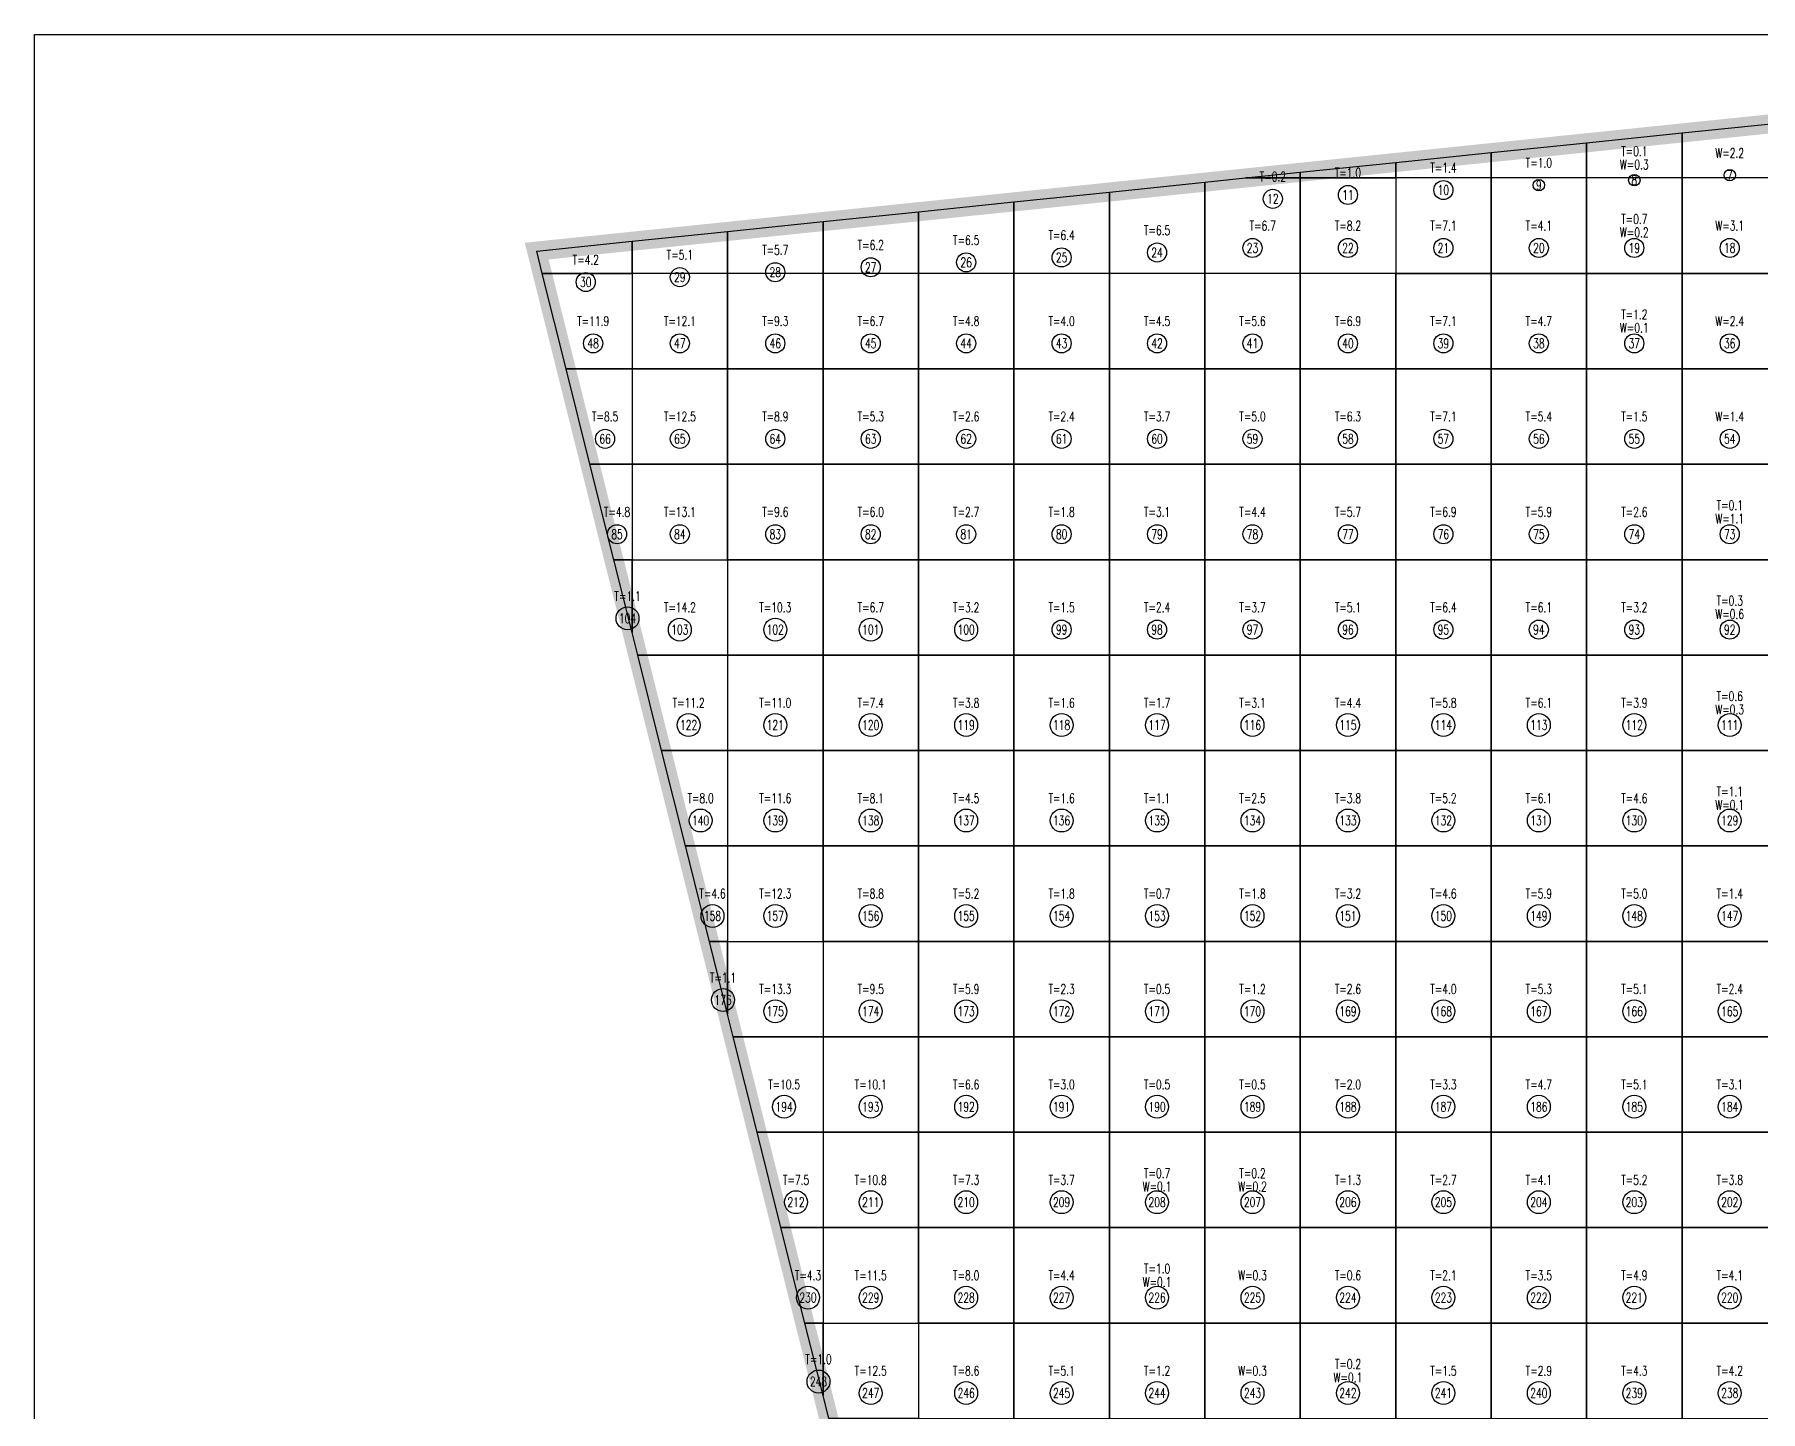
# Model space of a CAD drawing. Extents: x 4283 to 40403, y 1134 to 1764.
# Drawn here: x 13322 to 13397.3, y 1614 to 1674.1 of the extents above; entities that cross this region are included whole.
import ezdxf
from ezdxf.enums import TextEntityAlignment as Align

# ---------------------------------------------------------------- set-up
doc = ezdxf.new("R2010")
doc.units = 0
for name, color, linetype in [('tdz_14-4方格网', 2, 'Continuous'), ('tdz_14-4方格网计算', 7, 'Continuous'), ('tdz_土方计算图', 7, 'Continuous'), ('tdz_格田', 6, 'Continuous')]:
    doc.layers.add(name, color=color, linetype=linetype)
doc.styles.add('GLandNum', font='txt_____.ttf', dxfattribs={"width": 0.7, "height": 0.5})

msp = doc.modelspace()

# ---------------------------------------------------------------- linework, layer by layer
at = {"layer": 'tdz_14-4方格网', "linetype": 'Continuous'}
for points in [[(13393.911, 1669.794, 2829.167), (13393.911, 1667.828, 2829.167), (13389.744, 1667.828, 2829.167), (13389.744, 1669.364, 2829.167)], [(13398.077, 1670.224, 2829.167), (13398.077, 1667.828, 2829.167), (13393.911, 1667.828, 2829.167), (13393.911, 1669.794, 2829.167)], [(13385.577, 1668.934, 2829.167), (13385.577, 1667.828, 2829.167), (13381.411, 1667.828, 2829.18), (13381.411, 1668.504, 2829.179)], [(13389.744, 1669.364, 2829.167), (13389.744, 1667.828, 2829.167), (13385.577, 1667.828, 2829.167), (13385.577, 1668.934, 2829.167)], [(13381.411, 1668.504, 2829.179), (13381.411, 1667.828, 2829.18), (13377.244, 1667.828, 2829.271), (13377.244, 1668.075, 2829.271)], [(13373.077, 1667.645, 2829.362), (13373.077, 1663.661, 2829.553), (13368.911, 1663.661, 2829.694), (13368.911, 1667.215, 2829.453)], [(13374.853, 1667.828, 2829.323), (13377.244, 1667.828, 2829.271), (13377.244, 1663.661, 2829.391), (13373.077, 1663.661, 2829.553), (13373.077, 1667.645, 2829.362)], [(13377.244, 1668.075, 2829.271), (13377.244, 1667.828, 2829.271), (13374.853, 1667.828, 2829.323)], [(13377.244, 1663.661, 2829.391), (13377.244, 1667.828, 2829.271), (13381.411, 1667.828, 2829.18), (13381.411, 1663.661, 2829.227)], [(13381.411, 1667.828, 2829.18), (13381.411, 1663.661, 2829.227), (13385.577, 1663.661, 2829.167), (13385.577, 1667.828, 2829.167)], [(13385.577, 1667.828, 2829.167), (13385.577, 1663.661, 2829.167), (13389.744, 1663.661, 2829.167), (13389.744, 1667.828, 2829.167)], [(13389.744, 1667.828, 2829.167), (13389.744, 1663.661, 2829.167), (13393.911, 1663.661, 2829.167), (13393.911, 1667.828, 2829.167)], [(13393.911, 1667.828, 2829.167), (13393.911, 1663.661, 2829.167), (13398.077, 1663.661, 2829.167), (13398.077, 1667.828, 2829.167)], [(13364.744, 1666.785, 2829.544), (13364.744, 1663.661, 2829.761), (13360.577, 1663.661, 2829.827), (13360.577, 1666.355, 2829.635)], [(13368.911, 1667.215, 2829.453), (13368.911, 1663.661, 2829.694), (13364.744, 1663.661, 2829.761), (13364.744, 1666.785, 2829.544)], [(13356.411, 1665.925, 2829.727), (13356.411, 1663.661, 2829.894), (13352.244, 1663.661, 2829.961), (13352.244, 1665.495, 2829.818)], [(13360.577, 1666.355, 2829.635), (13360.577, 1663.661, 2829.827), (13356.411, 1663.661, 2829.894), (13356.411, 1665.925, 2829.727)], [(13352.244, 1665.495, 2829.818), (13352.244, 1663.661, 2829.961), (13348.077, 1663.661, 2830), (13348.077, 1665.065, 2829.909)], [(13348.077, 1665.065, 2829.909), (13348.077, 1663.661, 2830), (13344.154, 1663.661, 2830), (13343.911, 1664.635, 2830)], [(13344.154, 1663.661, 2830), (13348.077, 1663.661, 2830), (13348.077, 1659.494, 2830), (13345.197, 1659.494, 2830)], [(13348.077, 1663.661, 2830), (13348.077, 1659.494, 2830), (13352.244, 1659.494, 2830), (13352.244, 1663.661, 2829.961)], [(13352.244, 1663.661, 2829.961), (13352.244, 1659.494, 2830), (13356.411, 1659.494, 2830), (13356.411, 1663.661, 2829.894)], [(13356.411, 1663.661, 2829.894), (13356.411, 1659.494, 2830), (13360.577, 1659.494, 2830), (13360.577, 1663.661, 2829.827)], [(13360.577, 1663.661, 2829.827), (13360.577, 1659.494, 2830), (13364.744, 1659.494, 2829.923), (13364.744, 1663.661, 2829.761)], [(13364.744, 1663.661, 2829.761), (13364.744, 1659.494, 2829.923), (13368.911, 1659.494, 2829.76), (13368.911, 1663.661, 2829.694)], [(13368.911, 1663.661, 2829.694), (13368.911, 1659.494, 2829.76), (13373.077, 1659.494, 2829.597), (13373.077, 1663.661, 2829.553)], [(13373.077, 1663.661, 2829.553), (13373.077, 1659.494, 2829.597), (13377.244, 1659.494, 2829.434), (13377.244, 1663.661, 2829.391)], [(13377.244, 1663.661, 2829.391), (13377.244, 1659.494, 2829.434), (13381.411, 1659.494, 2829.271), (13381.411, 1663.661, 2829.227)], [(13381.411, 1663.661, 2829.227), (13381.411, 1659.494, 2829.271), (13385.577, 1659.494, 2829.167), (13385.577, 1663.661, 2829.167)], [(13385.577, 1663.661, 2829.167), (13385.577, 1659.494, 2829.167), (13389.744, 1659.494, 2829.167), (13389.744, 1663.661, 2829.167)], [(13389.744, 1663.661, 2829.167), (13389.744, 1659.494, 2829.167), (13393.911, 1659.494, 2829.167), (13393.911, 1663.661, 2829.167)], [(13393.911, 1663.661, 2829.167), (13393.911, 1659.494, 2829.167), (13398.077, 1659.494, 2829.167), (13398.077, 1663.661, 2829.167)], [(13345.197, 1659.494, 2830), (13348.077, 1659.494, 2830), (13348.077, 1655.328, 2830), (13346.239, 1655.328, 2830)], [(13348.077, 1659.494, 2830), (13348.077, 1655.328, 2830), (13352.244, 1655.328, 2830), (13352.244, 1659.494, 2830)], [(13352.244, 1659.494, 2830), (13352.244, 1655.328, 2830), (13356.411, 1655.328, 2830), (13356.411, 1659.494, 2830)], [(13356.411, 1659.494, 2830), (13356.411, 1655.328, 2830), (13360.577, 1655.328, 2830), (13360.577, 1659.494, 2830)], [(13360.577, 1659.494, 2830), (13360.577, 1655.328, 2830), (13364.744, 1655.328, 2829.963), (13364.744, 1659.494, 2829.923)], [(13364.744, 1659.494, 2829.923), (13364.744, 1655.328, 2829.963), (13368.911, 1655.328, 2829.801), (13368.911, 1659.494, 2829.76)], [(13368.911, 1659.494, 2829.76), (13368.911, 1655.328, 2829.801), (13373.077, 1655.328, 2829.638), (13373.077, 1659.494, 2829.597)], [(13373.077, 1659.494, 2829.597), (13373.077, 1655.328, 2829.638), (13377.244, 1655.328, 2829.477), (13377.244, 1659.494, 2829.434)], [(13377.244, 1659.494, 2829.434), (13377.244, 1655.328, 2829.477), (13381.411, 1655.328, 2829.315), (13381.411, 1659.494, 2829.271)], [(13381.411, 1659.494, 2829.271), (13381.411, 1655.328, 2829.315), (13385.577, 1655.328, 2829.167), (13385.577, 1659.494, 2829.167)], [(13385.577, 1659.494, 2829.167), (13385.577, 1655.328, 2829.167), (13389.744, 1655.328, 2829.167), (13389.744, 1659.494, 2829.167)], [(13389.744, 1659.494, 2829.167), (13389.744, 1655.328, 2829.167), (13393.911, 1655.328, 2829.167), (13393.911, 1659.494, 2829.167)], [(13393.911, 1659.494, 2829.167), (13393.911, 1655.328, 2829.167), (13398.077, 1655.328, 2829.167), (13398.077, 1659.494, 2829.167)], [(13346.239, 1655.328, 2830), (13348.077, 1655.328, 2830), (13348.077, 1651.161, 2830), (13347.281, 1651.161, 2830)], [(13348.077, 1655.328, 2830), (13348.077, 1651.161, 2830), (13352.244, 1651.161, 2830), (13352.244, 1655.328, 2830)], [(13352.244, 1655.328, 2830), (13352.244, 1651.161, 2830), (13356.411, 1651.161, 2830), (13356.411, 1655.328, 2830)], [(13356.411, 1655.328, 2830), (13356.411, 1651.161, 2830), (13360.577, 1651.161, 2830), (13360.577, 1655.328, 2830)], [(13360.577, 1655.328, 2830), (13360.577, 1651.161, 2830), (13364.744, 1651.161, 2830), (13364.744, 1655.328, 2829.963)], [(13364.744, 1655.328, 2829.963), (13364.744, 1651.161, 2830), (13368.911, 1651.161, 2829.847), (13368.911, 1655.328, 2829.801)], [(13368.911, 1655.328, 2829.801), (13368.911, 1651.161, 2829.847), (13373.077, 1651.161, 2829.685), (13373.077, 1655.328, 2829.638)], [(13373.077, 1655.328, 2829.638), (13373.077, 1651.161, 2829.685), (13377.244, 1651.161, 2829.523), (13377.244, 1655.328, 2829.477)], [(13377.244, 1655.328, 2829.477), (13377.244, 1651.161, 2829.523), (13381.411, 1651.161, 2829.358), (13381.411, 1655.328, 2829.315)], [(13381.411, 1655.328, 2829.315), (13381.411, 1651.161, 2829.358), (13385.577, 1651.161, 2829.194), (13385.577, 1655.328, 2829.167)], [(13385.577, 1655.328, 2829.167), (13385.577, 1651.161, 2829.194), (13389.744, 1651.161, 2829.167), (13389.744, 1655.328, 2829.167)], [(13389.744, 1655.328, 2829.167), (13389.744, 1651.161, 2829.167), (13393.911, 1651.161, 2829.167), (13393.911, 1655.328, 2829.167)], [(13393.911, 1655.328, 2829.167), (13393.911, 1651.161, 2829.167), (13398.077, 1651.161, 2829.167), (13398.077, 1655.328, 2829.167)], [(13347.281, 1651.161, 2830), (13348.077, 1651.161, 2830), (13348.077, 1647.978, 2830)], [(13348.077, 1647.978, 2830), (13348.077, 1651.161, 2830), (13352.244, 1651.161, 2830), (13352.244, 1646.994, 2830), (13348.324, 1646.994, 2830)], [(13352.244, 1651.161, 2830), (13352.244, 1646.994, 2830), (13356.411, 1646.994, 2830), (13356.411, 1651.161, 2830)], [(13356.411, 1651.161, 2830), (13356.411, 1646.994, 2830), (13360.577, 1646.994, 2830), (13360.577, 1651.161, 2830)], [(13360.577, 1651.161, 2830), (13360.577, 1646.994, 2830), (13364.744, 1646.994, 2830), (13364.744, 1651.161, 2830)], [(13364.744, 1651.161, 2830), (13364.744, 1646.994, 2830), (13368.911, 1646.994, 2829.893), (13368.911, 1651.161, 2829.847)], [(13368.911, 1651.161, 2829.847), (13368.911, 1646.994, 2829.893), (13373.077, 1646.994, 2829.729), (13373.077, 1651.161, 2829.685)], [(13373.077, 1651.161, 2829.685), (13373.077, 1646.994, 2829.729), (13377.244, 1646.994, 2829.565), (13377.244, 1651.161, 2829.523)], [(13377.244, 1651.161, 2829.523), (13377.244, 1646.994, 2829.565), (13381.411, 1646.994, 2829.402), (13381.411, 1651.161, 2829.358)], [(13381.411, 1651.161, 2829.358), (13381.411, 1646.994, 2829.402), (13385.577, 1646.994, 2829.238), (13385.577, 1651.161, 2829.194)], [(13385.577, 1651.161, 2829.194), (13385.577, 1646.994, 2829.238), (13389.744, 1646.994, 2829.167), (13389.744, 1651.161, 2829.167)], [(13389.744, 1651.161, 2829.167), (13389.744, 1646.994, 2829.167), (13393.911, 1646.994, 2829.167), (13393.911, 1651.161, 2829.167)], [(13393.911, 1651.161, 2829.167), (13393.911, 1646.994, 2829.167), (13398.077, 1646.994, 2829.167), (13398.077, 1651.161, 2829.167)], [(13348.324, 1646.994, 2830), (13352.244, 1646.994, 2830), (13352.244, 1642.828, 2830), (13349.366, 1642.828, 2830)], [(13352.244, 1646.994, 2830), (13352.244, 1642.828, 2830), (13356.411, 1642.828, 2830), (13356.411, 1646.994, 2830)], [(13356.411, 1646.994, 2830), (13356.411, 1642.828, 2830), (13360.577, 1642.828, 2830), (13360.577, 1646.994, 2830)], [(13360.577, 1646.994, 2830), (13360.577, 1642.828, 2830), (13364.744, 1642.828, 2830), (13364.744, 1646.994, 2830)], [(13364.744, 1646.994, 2830), (13364.744, 1642.828, 2830), (13368.911, 1642.828, 2829.937), (13368.911, 1646.994, 2829.893)], [(13368.911, 1646.994, 2829.893), (13368.911, 1642.828, 2829.937), (13373.077, 1642.828, 2829.773), (13373.077, 1646.994, 2829.729)], [(13373.077, 1646.994, 2829.729), (13373.077, 1642.828, 2829.773), (13377.244, 1642.828, 2829.609), (13377.244, 1646.994, 2829.565)], [(13377.244, 1646.994, 2829.565), (13377.244, 1642.828, 2829.609), (13381.411, 1642.828, 2829.445), (13381.411, 1646.994, 2829.402)], [(13381.411, 1646.994, 2829.402), (13381.411, 1642.828, 2829.445), (13385.577, 1642.828, 2829.281), (13385.577, 1646.994, 2829.238)], [(13385.577, 1646.994, 2829.238), (13385.577, 1642.828, 2829.281), (13389.744, 1642.828, 2829.167), (13389.744, 1646.994, 2829.167)], [(13389.744, 1646.994, 2829.167), (13389.744, 1642.828, 2829.167), (13393.911, 1642.828, 2829.167), (13393.911, 1646.994, 2829.167)], [(13393.911, 1646.994, 2829.167), (13393.911, 1642.828, 2829.167), (13398.077, 1642.828, 2829.167), (13398.077, 1646.994, 2829.167)], [(13349.366, 1642.828, 2830), (13352.244, 1642.828, 2830), (13352.244, 1638.661, 2830), (13350.408, 1638.661, 2830)], [(13352.244, 1642.828, 2830), (13352.244, 1638.661, 2830), (13356.411, 1638.661, 2830), (13356.411, 1642.828, 2830)], [(13356.411, 1642.828, 2830), (13356.411, 1638.661, 2830), (13360.577, 1638.661, 2830), (13360.577, 1642.828, 2830)], [(13360.577, 1642.828, 2830), (13360.577, 1638.661, 2830), (13364.744, 1638.661, 2830), (13364.744, 1642.828, 2830)], [(13364.744, 1642.828, 2830), (13364.744, 1638.661, 2830), (13368.911, 1638.661, 2829.981), (13368.911, 1642.828, 2829.937)], [(13368.911, 1642.828, 2829.937), (13368.911, 1638.661, 2829.981), (13373.077, 1638.661, 2829.817), (13373.077, 1642.828, 2829.773)], [(13373.077, 1642.828, 2829.773), (13373.077, 1638.661, 2829.817), (13377.244, 1638.661, 2829.653), (13377.244, 1642.828, 2829.609)], [(13377.244, 1642.828, 2829.609), (13377.244, 1638.661, 2829.653), (13381.411, 1638.661, 2829.488), (13381.411, 1642.828, 2829.445)], [(13381.411, 1642.828, 2829.445), (13381.411, 1638.661, 2829.488), (13385.577, 1638.661, 2829.324), (13385.577, 1642.828, 2829.281)], [(13385.577, 1642.828, 2829.281), (13385.577, 1638.661, 2829.324), (13389.744, 1638.661, 2829.167), (13389.744, 1642.828, 2829.167)], [(13389.744, 1642.828, 2829.167), (13389.744, 1638.661, 2829.167), (13393.911, 1638.661, 2829.167), (13393.911, 1642.828, 2829.167)], [(13393.911, 1642.828, 2829.167), (13393.911, 1638.661, 2829.167), (13398.077, 1638.661, 2829.167), (13398.077, 1642.828, 2829.167)], [(13350.408, 1638.661, 2830), (13352.244, 1638.661, 2830), (13352.244, 1634.494, 2830), (13351.45, 1634.494, 2830)], [(13352.244, 1638.661, 2830), (13352.244, 1634.494, 2830), (13356.411, 1634.494, 2830), (13356.411, 1638.661, 2830)], [(13356.411, 1638.661, 2830), (13356.411, 1634.494, 2830), (13360.577, 1634.494, 2830), (13360.577, 1638.661, 2830)], [(13360.577, 1638.661, 2830), (13360.577, 1634.494, 2830), (13364.744, 1634.494, 2830), (13364.744, 1638.661, 2830)], [(13364.744, 1638.661, 2830), (13364.744, 1634.494, 2830), (13368.911, 1634.494, 2830), (13368.911, 1638.661, 2829.981)], [(13368.911, 1638.661, 2829.981), (13368.911, 1634.494, 2830), (13373.077, 1634.494, 2829.861), (13373.077, 1638.661, 2829.817)], [(13373.077, 1638.661, 2829.817), (13373.077, 1634.494, 2829.861), (13377.244, 1634.494, 2829.697), (13377.244, 1638.661, 2829.653)], [(13377.244, 1638.661, 2829.653), (13377.244, 1634.494, 2829.697), (13381.411, 1634.494, 2829.532), (13381.411, 1638.661, 2829.488)], [(13381.411, 1638.661, 2829.488), (13381.411, 1634.494, 2829.532), (13385.577, 1634.494, 2829.367), (13385.577, 1638.661, 2829.324)], [(13385.577, 1638.661, 2829.324), (13385.577, 1634.494, 2829.367), (13389.744, 1634.494, 2829.203), (13389.744, 1638.661, 2829.167)], [(13389.744, 1638.661, 2829.167), (13389.744, 1634.494, 2829.203), (13393.911, 1634.494, 2829.167), (13393.911, 1638.661, 2829.167)], [(13393.911, 1638.661, 2829.167), (13393.911, 1634.494, 2829.167), (13398.077, 1634.494, 2829.167), (13398.077, 1638.661, 2829.167)], [(13351.45, 1634.494, 2830), (13352.244, 1634.494, 2830), (13352.244, 1631.322, 2830)], [(13352.244, 1631.322, 2830), (13352.244, 1634.494, 2830), (13356.411, 1634.494, 2830), (13356.411, 1630.328, 2830), (13352.493, 1630.328, 2830)], [(13356.411, 1634.494, 2830), (13356.411, 1630.328, 2830), (13360.577, 1630.328, 2830), (13360.577, 1634.494, 2830)], [(13360.577, 1634.494, 2830), (13360.577, 1630.328, 2830), (13364.744, 1630.328, 2830), (13364.744, 1634.494, 2830)], [(13364.744, 1634.494, 2830), (13364.744, 1630.328, 2830), (13368.911, 1630.328, 2830), (13368.911, 1634.494, 2830)], [(13368.911, 1634.494, 2830), (13368.911, 1630.328, 2830), (13373.077, 1630.328, 2829.904), (13373.077, 1634.494, 2829.861)], [(13373.077, 1634.494, 2829.861), (13373.077, 1630.328, 2829.904), (13377.244, 1630.328, 2829.74), (13377.244, 1634.494, 2829.697)], [(13377.244, 1634.494, 2829.697), (13377.244, 1630.328, 2829.74), (13381.411, 1630.328, 2829.576), (13381.411, 1634.494, 2829.532)], [(13381.411, 1634.494, 2829.532), (13381.411, 1630.328, 2829.576), (13385.577, 1630.328, 2829.411), (13385.577, 1634.494, 2829.367)], [(13385.577, 1634.494, 2829.367), (13385.577, 1630.328, 2829.411), (13389.744, 1630.328, 2829.247), (13389.744, 1634.494, 2829.203)], [(13389.744, 1634.494, 2829.203), (13389.744, 1630.328, 2829.247), (13393.911, 1630.328, 2829.167), (13393.911, 1634.494, 2829.167)], [(13393.911, 1634.494, 2829.167), (13393.911, 1630.328, 2829.167), (13398.077, 1630.328, 2829.167), (13398.077, 1634.494, 2829.167)], [(13352.493, 1630.328, 2830), (13356.411, 1630.328, 2830), (13356.411, 1626.161, 2830), (13353.535, 1626.161, 2830)], [(13356.411, 1630.328, 2830), (13356.411, 1626.161, 2830), (13360.577, 1626.161, 2830), (13360.577, 1630.328, 2830)], [(13360.577, 1630.328, 2830), (13360.577, 1626.161, 2830), (13364.744, 1626.161, 2830), (13364.744, 1630.328, 2830)], [(13364.744, 1630.328, 2830), (13364.744, 1626.161, 2830), (13368.911, 1626.161, 2830), (13368.911, 1630.328, 2830)], [(13368.911, 1630.328, 2830), (13368.911, 1626.161, 2830), (13373.077, 1626.161, 2829.948), (13373.077, 1630.328, 2829.904)], [(13373.077, 1630.328, 2829.904), (13373.077, 1626.161, 2829.948), (13377.244, 1626.161, 2829.783), (13377.244, 1630.328, 2829.74)], [(13377.244, 1630.328, 2829.74), (13377.244, 1626.161, 2829.783), (13381.411, 1626.161, 2829.619), (13381.411, 1630.328, 2829.576)], [(13381.411, 1630.328, 2829.576), (13381.411, 1626.161, 2829.619), (13385.577, 1626.161, 2829.454), (13385.577, 1630.328, 2829.411)], [(13385.577, 1630.328, 2829.411), (13385.577, 1626.161, 2829.454), (13389.744, 1626.161, 2829.29), (13389.744, 1630.328, 2829.247)], [(13389.744, 1630.328, 2829.247), (13389.744, 1626.161, 2829.29), (13393.911, 1626.161, 2829.167), (13393.911, 1630.328, 2829.167)], [(13393.911, 1630.328, 2829.167), (13393.911, 1626.161, 2829.167), (13398.077, 1626.161, 2829.167), (13398.077, 1630.328, 2829.167)], [(13353.535, 1626.161, 2830), (13356.411, 1626.161, 2830), (13356.411, 1621.994, 2830), (13354.577, 1621.994, 2830)], [(13356.411, 1626.161, 2830), (13356.411, 1621.994, 2830), (13360.577, 1621.994, 2830), (13360.577, 1626.161, 2830)], [(13360.577, 1626.161, 2830), (13360.577, 1621.994, 2830), (13364.744, 1621.994, 2830), (13364.744, 1626.161, 2830)], [(13364.744, 1626.161, 2830), (13364.744, 1621.994, 2830), (13368.911, 1621.994, 2830), (13368.911, 1626.161, 2830)], [(13368.911, 1626.161, 2830), (13368.911, 1621.994, 2830), (13373.077, 1621.994, 2829.991), (13373.077, 1626.161, 2829.948)], [(13373.077, 1626.161, 2829.948), (13373.077, 1621.994, 2829.991), (13377.244, 1621.994, 2829.827), (13377.244, 1626.161, 2829.783)], [(13377.244, 1626.161, 2829.783), (13377.244, 1621.994, 2829.827), (13381.411, 1621.994, 2829.662), (13381.411, 1626.161, 2829.619)], [(13381.411, 1626.161, 2829.619), (13381.411, 1621.994, 2829.662), (13385.577, 1621.994, 2829.497), (13385.577, 1626.161, 2829.454)], [(13385.577, 1626.161, 2829.454), (13385.577, 1621.994, 2829.497), (13389.744, 1621.994, 2829.333), (13389.744, 1626.161, 2829.29)], [(13389.744, 1626.161, 2829.29), (13389.744, 1621.994, 2829.333), (13393.911, 1621.994, 2829.168), (13393.911, 1626.161, 2829.167)], [(13393.911, 1626.161, 2829.167), (13393.911, 1621.994, 2829.168), (13398.077, 1621.994, 2829.167), (13398.077, 1626.161, 2829.167)], [(13354.577, 1621.994, 2830), (13356.411, 1621.994, 2830), (13356.411, 1617.828, 2830), (13355.62, 1617.828, 2830)], [(13356.411, 1621.994, 2830), (13356.411, 1617.828, 2830), (13360.577, 1617.828, 2830), (13360.577, 1621.994, 2830)], [(13360.577, 1621.994, 2830), (13360.577, 1617.828, 2830), (13364.744, 1617.828, 2830), (13364.744, 1621.994, 2830)], [(13364.744, 1621.994, 2830), (13364.744, 1617.828, 2830), (13368.911, 1617.828, 2830), (13368.911, 1621.994, 2830)], [(13368.911, 1621.994, 2830), (13368.911, 1617.828, 2830), (13373.077, 1617.828, 2830), (13373.077, 1621.994, 2829.991)], [(13373.077, 1621.994, 2829.991), (13373.077, 1617.828, 2830), (13377.244, 1617.828, 2829.87), (13377.244, 1621.994, 2829.827)], [(13377.244, 1621.994, 2829.827), (13377.244, 1617.828, 2829.87), (13381.411, 1617.828, 2829.706), (13381.411, 1621.994, 2829.662)], [(13381.411, 1621.994, 2829.662), (13381.411, 1617.828, 2829.706), (13385.577, 1617.828, 2829.541), (13385.577, 1621.994, 2829.497)], [(13385.577, 1621.994, 2829.497), (13385.577, 1617.828, 2829.541), (13389.744, 1617.828, 2829.377), (13389.744, 1621.994, 2829.333)], [(13389.744, 1621.994, 2829.333), (13389.744, 1617.828, 2829.377), (13393.911, 1617.828, 2829.212), (13393.911, 1621.994, 2829.168)], [(13393.911, 1621.994, 2829.168), (13393.911, 1617.828, 2829.212), (13398.077, 1617.828, 2829.167), (13398.077, 1621.994, 2829.167)], [(13355.62, 1617.828, 2830), (13356.411, 1617.828, 2830), (13356.411, 1614.665, 2830)], [(13356.411, 1614.665, 2830), (13356.411, 1617.828, 2830), (13360.577, 1617.828, 2830), (13360.577, 1613.661, 2830), (13356.662, 1613.661, 2830)], [(13360.577, 1617.828, 2830), (13360.577, 1613.661, 2830), (13364.744, 1613.661, 2830), (13364.744, 1617.828, 2830)], [(13364.744, 1617.828, 2830), (13364.744, 1613.661, 2830), (13368.911, 1613.661, 2830), (13368.911, 1617.828, 2830)], [(13368.911, 1617.828, 2830), (13368.911, 1613.661, 2830), (13373.077, 1613.661, 2830), (13373.077, 1617.828, 2830)], [(13373.077, 1617.828, 2830), (13373.077, 1613.661, 2830), (13377.244, 1613.661, 2829.913), (13377.244, 1617.828, 2829.87)], [(13377.244, 1617.828, 2829.87), (13377.244, 1613.661, 2829.913), (13381.411, 1613.661, 2829.749), (13381.411, 1617.828, 2829.706)], [(13381.411, 1617.828, 2829.706), (13381.411, 1613.661, 2829.749), (13385.577, 1613.661, 2829.584), (13385.577, 1617.828, 2829.541)], [(13385.577, 1617.828, 2829.541), (13385.577, 1613.661, 2829.584), (13389.744, 1613.661, 2829.42), (13389.744, 1617.828, 2829.377)], [(13389.744, 1617.828, 2829.377), (13389.744, 1613.661, 2829.42), (13393.911, 1613.661, 2829.256), (13393.911, 1617.828, 2829.212)], [(13393.911, 1617.828, 2829.212), (13393.911, 1613.661, 2829.256), (13398.077, 1613.661, 2829.167), (13398.077, 1617.828, 2829.167)]]:
    msp.add_polyline3d(points, close=True, dxfattribs=at)
at = {"layer": 'tdz_14-4方格网计算', "color": 7, "linetype": 'Continuous'}
for centre, radius in [((13395.994, 1667.946), 0.25), ((13379.327, 1667.086), 0.417), ((13383.494, 1667.301), 0.417), ((13387.661, 1667.516), 0.25), ((13391.827, 1667.731), 0.25), ((13376.049, 1666.917), 0.417), ((13375.161, 1664.772), 0.417), ((13379.327, 1664.772), 0.417), ((13383.494, 1664.772), 0.417), ((13387.661, 1664.772), 0.417), ((13391.827, 1664.772), 0.417), ((13395.994, 1664.772), 0.417), ((13362.661, 1664.143), 0.417), ((13366.827, 1664.358), 0.417), ((13370.994, 1664.573), 0.417), ((13346.055, 1663.283), 0.417), ((13350.161, 1663.498), 0.417), ((13354.327, 1663.713), 0.417), ((13358.494, 1663.928), 0.417), ((13346.376, 1660.606), 0.417), ((13350.161, 1660.606), 0.417), ((13354.327, 1660.606), 0.417), ((13358.494, 1660.606), 0.417), ((13362.661, 1660.606), 0.417), ((13366.827, 1660.606), 0.417), ((13370.994, 1660.606), 0.417), ((13375.161, 1660.606), 0.417), ((13379.327, 1660.606), 0.417), ((13383.494, 1660.606), 0.417), ((13387.661, 1660.606), 0.417), ((13391.827, 1660.606), 0.417), ((13395.994, 1660.606), 0.417), ((13346.898, 1656.439), 0.417), ((13350.161, 1656.439), 0.417), ((13354.327, 1656.439), 0.417), ((13358.494, 1656.439), 0.417), ((13362.661, 1656.439), 0.417), ((13366.827, 1656.439), 0.417), ((13370.994, 1656.439), 0.417), ((13375.161, 1656.439), 0.417), ((13379.327, 1656.439), 0.417), ((13383.494, 1656.439), 0.417), ((13387.661, 1656.439), 0.417), ((13391.827, 1656.439), 0.417), ((13395.994, 1656.439), 0.417), ((13347.419, 1652.272), 0.417), ((13350.161, 1652.272), 0.417), ((13354.327, 1652.272), 0.417), ((13358.494, 1652.272), 0.417), ((13362.661, 1652.272), 0.417), ((13366.827, 1652.272), 0.417), ((13370.994, 1652.272), 0.417), ((13375.161, 1652.272), 0.417), ((13379.327, 1652.272), 0.417), ((13383.494, 1652.272), 0.417), ((13387.661, 1652.272), 0.417), ((13391.827, 1652.272), 0.417), ((13395.994, 1652.272), 0.417), ((13347.878, 1648.598), 0.5), ((13350.161, 1648.106), 0.5), ((13354.327, 1648.106), 0.5), ((13358.494, 1648.106), 0.5), ((13362.661, 1648.106), 0.5), ((13366.827, 1648.106), 0.417), ((13370.994, 1648.106), 0.417), ((13375.161, 1648.106), 0.417), ((13379.327, 1648.106), 0.417), ((13383.494, 1648.106), 0.417), ((13387.661, 1648.106), 0.417), ((13391.827, 1648.106), 0.417), ((13395.994, 1648.106), 0.417), ((13350.544, 1643.939), 0.5), ((13354.327, 1643.939), 0.5), ((13358.494, 1643.939), 0.5), ((13362.661, 1643.939), 0.5), ((13366.827, 1643.939), 0.5), ((13370.994, 1643.939), 0.5), ((13375.161, 1643.939), 0.5), ((13379.327, 1643.939), 0.5), ((13383.494, 1643.939), 0.5), ((13387.661, 1643.939), 0.5), ((13391.827, 1643.939), 0.5), ((13395.994, 1643.939), 0.5), ((13351.066, 1639.772), 0.5), ((13354.327, 1639.772), 0.5), ((13358.494, 1639.772), 0.5), ((13362.661, 1639.772), 0.5), ((13366.827, 1639.772), 0.5), ((13370.994, 1639.772), 0.5), ((13375.161, 1639.772), 0.5), ((13379.327, 1639.772), 0.5), ((13383.494, 1639.772), 0.5), ((13387.661, 1639.772), 0.5), ((13391.827, 1639.772), 0.5), ((13395.994, 1639.772), 0.5), ((13351.587, 1635.606), 0.5), ((13354.327, 1635.606), 0.5), ((13358.494, 1635.606), 0.5), ((13362.661, 1635.606), 0.5), ((13366.827, 1635.606), 0.5), ((13370.994, 1635.606), 0.5), ((13375.161, 1635.606), 0.5), ((13379.327, 1635.606), 0.5), ((13383.494, 1635.606), 0.5), ((13387.661, 1635.606), 0.5), ((13391.827, 1635.606), 0.5), ((13395.994, 1635.606), 0.5), ((13352.046, 1631.936), 0.5), ((13354.327, 1631.439), 0.5), ((13358.494, 1631.439), 0.5), ((13362.661, 1631.439), 0.5), ((13366.827, 1631.439), 0.5), ((13370.994, 1631.439), 0.5), ((13375.161, 1631.439), 0.5), ((13379.327, 1631.439), 0.5), ((13383.494, 1631.439), 0.5), ((13387.661, 1631.439), 0.5), ((13391.827, 1631.439), 0.5), ((13395.994, 1631.439), 0.5), ((13354.712, 1627.272), 0.5), ((13358.494, 1627.272), 0.5), ((13362.661, 1627.272), 0.5), ((13366.827, 1627.272), 0.5), ((13370.994, 1627.272), 0.5), ((13375.161, 1627.272), 0.5), ((13379.327, 1627.272), 0.5), ((13383.494, 1627.272), 0.5), ((13387.661, 1627.272), 0.5), ((13391.827, 1627.272), 0.5), ((13395.994, 1627.272), 0.5), ((13355.233, 1623.106), 0.5), ((13358.494, 1623.106), 0.5), ((13362.661, 1623.106), 0.5), ((13366.827, 1623.106), 0.5), ((13370.994, 1623.106), 0.5), ((13375.161, 1623.106), 0.5), ((13379.327, 1623.106), 0.5), ((13383.494, 1623.106), 0.5), ((13387.661, 1623.106), 0.5), ((13391.827, 1623.106), 0.5), ((13395.994, 1623.106), 0.5), ((13355.755, 1618.939), 0.5), ((13358.494, 1618.939), 0.5), ((13362.661, 1618.939), 0.5), ((13366.827, 1618.939), 0.5), ((13370.994, 1618.939), 0.5), ((13375.161, 1618.939), 0.5), ((13379.327, 1618.939), 0.5), ((13383.494, 1618.939), 0.5), ((13387.661, 1618.939), 0.5), ((13391.827, 1618.939), 0.5), ((13395.994, 1618.939), 0.5), ((13356.213, 1615.274), 0.5), ((13358.494, 1614.772), 0.5), ((13362.661, 1614.772), 0.5), ((13366.827, 1614.772), 0.5), ((13370.994, 1614.772), 0.5), ((13375.161, 1614.772), 0.5), ((13379.327, 1614.772), 0.5), ((13383.494, 1614.772), 0.5), ((13387.661, 1614.772), 0.5), ((13391.827, 1614.772), 0.5), ((13395.994, 1614.772), 0.5)]:
    msp.add_circle(centre, radius, dxfattribs=at)
at = {"layer": 'tdz_土方计算图', "linetype": 'Continuous'}
for points in [[(13321.99, 1674.092), (13451.99, 1674.092)], [(13321.99, 1514.092), (13321.99, 1514.092), (13321.99, 1674.092), (13321.99, 1674.092)]]:
    msp.add_lwpolyline(points, dxfattribs=at)
at = {"layer": 'tdz_格田', "linetype": 'Continuous', "lineweight": 60, "const_width": 0.833}
msp.add_lwpolyline([(13366.043, 1576.161), (13343.911, 1664.635), (13415.516, 1672.024), (13430.069, 1585.156), (13366.043, 1576.161)], close=True, dxfattribs=at)

# ---------------------------------------------------------------- texts
at = {"layer": 'tdz_14-4方格网计算', "color": 2, "linetype": 'Continuous', "style": 'GLandNum', "width": 0.7}
for s, p in [('T=0.1', (13391.827, 1668.995)), ('T=1.0', (13379.327, 1668.059)), ('T=1.4', (13383.494, 1668.274)), ('T=1.0', (13387.661, 1668.489)), ('T=0.2', (13376.049, 1667.889)), ('T=6.7', (13375.605, 1665.744)), ('T=8.2', (13379.327, 1665.744)), ('T=7.1', (13383.494, 1665.744)), ('T=4.1', (13387.661, 1665.744)), ('T=0.7', (13391.827, 1666.036)), ('T=6.5', (13362.661, 1665.115)), ('T=6.4', (13366.827, 1665.33)), ('T=6.5', (13370.994, 1665.545)), ('T=4.2', (13346.055, 1664.256)), ('T=5.1', (13350.161, 1664.47)), ('T=5.7', (13354.327, 1664.685)), ('T=6.2', (13358.494, 1664.9)), ('T=11.9', (13346.376, 1661.578)), ('T=12.1', (13350.161, 1661.578)), ('T=9.3', (13354.327, 1661.578)), ('T=6.7', (13358.494, 1661.578)), ('T=4.8', (13362.661, 1661.578)), ('T=4.0', (13366.827, 1661.578)), ('T=4.5', (13370.994, 1661.578)), ('T=5.6', (13375.161, 1661.578)), ('T=6.9', (13379.327, 1661.578)), ('T=7.1', (13383.494, 1661.578)), ('T=4.7', (13387.661, 1661.578)), ('T=1.2', (13391.827, 1661.869)), ('T=8.5', (13346.898, 1657.411)), ('T=12.5', (13350.161, 1657.411)), ('T=8.9', (13354.327, 1657.411)), ('T=5.3', (13358.494, 1657.411)), ('T=2.6', (13362.661, 1657.411)), ('T=2.4', (13366.827, 1657.411)), ('T=3.7', (13370.994, 1657.411)), ('T=5.0', (13375.161, 1657.411)), ('T=6.3', (13379.327, 1657.411)), ('T=7.1', (13383.494, 1657.411)), ('T=5.4', (13387.661, 1657.411)), ('T=1.5', (13391.827, 1657.411)), ('T=4.8', (13347.419, 1653.244)), ('T=13.1', (13350.161, 1653.244)), ('T=9.6', (13354.327, 1653.244)), ('T=6.0', (13358.494, 1653.244)), ('T=2.7', (13362.661, 1653.244)), ('T=1.8', (13366.827, 1653.244)), ('T=3.1', (13370.994, 1653.244)), ('T=4.4', (13375.161, 1653.244)), ('T=5.7', (13379.327, 1653.244)), ('T=6.9', (13383.494, 1653.244)), ('T=5.9', (13387.661, 1653.244)), ('T=2.6', (13391.827, 1653.244)), ('T=0.1', (13395.994, 1653.536)), ('T=1.1', (13347.878, 1649.57)), ('T=0.3', (13395.994, 1649.369)), ('T=14.2', (13350.161, 1649.078)), ('T=10.3', (13354.327, 1649.078)), ('T=6.7', (13358.494, 1649.078)), ('T=3.2', (13362.661, 1649.078)), ('T=1.5', (13366.827, 1649.078)), ('T=2.4', (13370.994, 1649.078)), ('T=3.7', (13375.161, 1649.078)), ('T=5.1', (13379.327, 1649.078)), ('T=6.4', (13383.494, 1649.078)), ('T=6.1', (13387.661, 1649.078)), ('T=3.2', (13391.827, 1649.078)), ('T=11.2', (13350.544, 1644.911)), ('T=11.0', (13354.327, 1644.911)), ('T=7.4', (13358.494, 1644.911)), ('T=3.8', (13362.661, 1644.911)), ('T=1.6', (13366.827, 1644.911)), ('T=1.7', (13370.994, 1644.911)), ('T=3.1', (13375.161, 1644.911)), ('T=4.4', (13379.327, 1644.911)), ('T=5.8', (13383.494, 1644.911)), ('T=6.1', (13387.661, 1644.911)), ('T=3.9', (13391.827, 1644.911)), ('T=0.6', (13395.994, 1645.203)), ('T=1.1', (13395.994, 1641.036)), ('T=8.0', (13351.066, 1640.744)), ('T=11.6', (13354.327, 1640.744)), ('T=8.1', (13358.494, 1640.744)), ('T=4.5', (13362.661, 1640.744)), ('T=1.6', (13366.827, 1640.744)), ('T=1.1', (13370.994, 1640.744)), ('T=2.5', (13375.161, 1640.744)), ('T=3.8', (13379.327, 1640.744)), ('T=5.2', (13383.494, 1640.744)), ('T=6.1', (13387.661, 1640.744)), ('T=4.6', (13391.827, 1640.744)), ('T=4.6', (13351.587, 1636.578)), ('T=12.3', (13354.327, 1636.578)), ('T=8.8', (13358.494, 1636.578)), ('T=5.2', (13362.661, 1636.578)), ('T=1.8', (13366.827, 1636.578)), ('T=0.7', (13370.994, 1636.578)), ('T=1.8', (13375.161, 1636.578)), ('T=3.2', (13379.327, 1636.578)), ('T=4.6', (13383.494, 1636.578)), ('T=5.9', (13387.661, 1636.578)), ('T=5.0', (13391.827, 1636.578)), ('T=1.4', (13395.994, 1636.578)), ('T=1.1', (13352.046, 1632.908)), ('T=13.3', (13354.327, 1632.411)), ('T=9.5', (13358.494, 1632.411)), ('T=5.9', (13362.661, 1632.411)), ('T=2.3', (13366.827, 1632.411)), ('T=0.5', (13370.994, 1632.411)), ('T=1.2', (13375.161, 1632.411)), ('T=2.6', (13379.327, 1632.411)), ('T=4.0', (13383.494, 1632.411)), ('T=5.3', (13387.661, 1632.411)), ('T=5.1', (13391.827, 1632.411)), ('T=2.4', (13395.994, 1632.411)), ('T=10.5', (13354.712, 1628.244)), ('T=10.1', (13358.494, 1628.244)), ('T=6.6', (13362.661, 1628.244)), ('T=3.0', (13366.827, 1628.244)), ('T=0.5', (13370.994, 1628.244)), ('T=0.5', (13375.161, 1628.244)), ('T=2.0', (13379.327, 1628.244)), ('T=3.3', (13383.494, 1628.244)), ('T=4.7', (13387.661, 1628.244)), ('T=5.1', (13391.827, 1628.244)), ('T=3.1', (13395.994, 1628.244)), ('T=0.7', (13370.994, 1624.369)), ('T=0.2', (13375.161, 1624.369)), ('T=7.5', (13355.233, 1624.078)), ('T=10.8', (13358.494, 1624.078)), ('T=7.3', (13362.661, 1624.078)), ('T=3.7', (13366.827, 1624.078)), ('T=1.3', (13379.327, 1624.078)), ('T=2.7', (13383.494, 1624.078)), ('T=4.1', (13387.661, 1624.078)), ('T=5.2', (13391.827, 1624.078)), ('T=3.8', (13395.994, 1624.078)), ('T=4.3', (13355.755, 1619.911)), ('T=11.5', (13358.494, 1619.911)), ('T=8.0', (13362.661, 1619.911)), ('T=4.4', (13366.827, 1619.911)), ('T=1.0', (13370.994, 1620.203)), ('T=0.6', (13379.327, 1619.911)), ('T=2.1', (13383.494, 1619.911)), ('T=3.5', (13387.661, 1619.911)), ('T=4.9', (13391.827, 1619.911)), ('T=4.1', (13395.994, 1619.911)), ('T=1.0', (13356.213, 1616.247)), ('T=0.2', (13379.327, 1616.036)), ('T=12.5', (13358.494, 1615.744)), ('T=8.6', (13362.661, 1615.744)), ('T=5.1', (13366.827, 1615.744)), ('T=1.2', (13370.994, 1615.744)), ('T=1.5', (13383.494, 1615.744)), ('T=2.9', (13387.661, 1615.744)), ('T=4.3', (13391.827, 1615.744)), ('T=4.2', (13395.994, 1615.744))]:
    msp.add_text(s, height=0.4167, dxfattribs=at).set_placement(p, align=Align.MIDDLE_CENTER)
at = {"layer": 'tdz_14-4方格网计算', "color": 173, "linetype": 'Continuous', "style": 'GLandNum', "width": 0.7}
for s, p in [('W=2.2', (13395.994, 1668.919)), ('W=0.3', (13391.827, 1668.412)), ('W=3.1', (13395.994, 1665.744)), ('W=0.2', (13391.827, 1665.453)), ('W=0.1', (13391.827, 1661.286)), ('W=2.4', (13395.994, 1661.578)), ('W=1.4', (13395.994, 1657.411)), ('W=1.1', (13395.994, 1652.953)), ('W=0.6', (13395.994, 1648.786)), ('W=0.3', (13395.994, 1644.619)), ('W=0.1', (13395.994, 1640.453)), ('W=0.1', (13370.994, 1623.786)), ('W=0.2', (13375.161, 1623.786)), ('W=0.3', (13375.161, 1619.911)), ('W=0.1', (13370.994, 1619.619)), ('W=0.3', (13375.161, 1615.744)), ('W=0.1', (13379.327, 1615.453))]:
    msp.add_text(s, height=0.4167, dxfattribs=at).set_placement(p, align=Align.MIDDLE_CENTER)
at = {"layer": 'tdz_14-4方格网计算', "color": 7, "linetype": 'Continuous', "style": 'GLandNum', "width": 0.7}
for s, height, p in [('7', 0.417, (13395.994, 1667.946)), ('10', 0.4167, (13383.494, 1667.301)), ('9', 0.417, (13387.661, 1667.516)), ('8', 0.417, (13391.827, 1667.731)), ('12', 0.4167, (13376.049, 1666.917)), ('11', 0.4167, (13379.327, 1667.086)), ('25', 0.4167, (13366.827, 1664.358)), ('24', 0.4167, (13370.994, 1664.573)), ('23', 0.4167, (13375.161, 1664.772)), ('22', 0.4167, (13379.327, 1664.772)), ('21', 0.4167, (13383.494, 1664.772)), ('20', 0.4167, (13387.661, 1664.772)), ('19', 0.4167, (13391.827, 1664.772)), ('18', 0.4167, (13395.994, 1664.772)), ('29', 0.4167, (13350.161, 1663.498)), ('28', 0.4167, (13354.327, 1663.713)), ('27', 0.4167, (13358.494, 1663.928)), ('26', 0.4167, (13362.661, 1664.143)), ('30', 0.4167, (13346.055, 1663.283)), ('48', 0.4167, (13346.376, 1660.606)), ('47', 0.4167, (13350.161, 1660.606)), ('46', 0.4167, (13354.327, 1660.606)), ('45', 0.4167, (13358.494, 1660.606)), ('44', 0.4167, (13362.661, 1660.606)), ('43', 0.4167, (13366.827, 1660.606)), ('42', 0.4167, (13370.994, 1660.606)), ('41', 0.4167, (13375.161, 1660.606)), ('40', 0.4167, (13379.327, 1660.606)), ('39', 0.4167, (13383.494, 1660.606)), ('38', 0.4167, (13387.661, 1660.606)), ('37', 0.4167, (13391.827, 1660.606)), ('36', 0.4167, (13395.994, 1660.606)), ('66', 0.4167, (13346.898, 1656.439)), ('65', 0.4167, (13350.161, 1656.439)), ('64', 0.4167, (13354.327, 1656.439)), ('63', 0.4167, (13358.494, 1656.439)), ('62', 0.4167, (13362.661, 1656.439)), ('61', 0.4167, (13366.827, 1656.439)), ('60', 0.4167, (13370.994, 1656.439)), ('59', 0.4167, (13375.161, 1656.439)), ('58', 0.4167, (13379.327, 1656.439)), ('57', 0.4167, (13383.494, 1656.439)), ('56', 0.4167, (13387.661, 1656.439)), ('55', 0.4167, (13391.827, 1656.439)), ('54', 0.4167, (13395.994, 1656.439)), ('85', 0.4167, (13347.419, 1652.272)), ('84', 0.4167, (13350.161, 1652.272)), ('83', 0.4167, (13354.327, 1652.272)), ('82', 0.4167, (13358.494, 1652.272)), ('81', 0.4167, (13362.661, 1652.272)), ('80', 0.4167, (13366.827, 1652.272)), ('79', 0.4167, (13370.994, 1652.272)), ('78', 0.4167, (13375.161, 1652.272)), ('77', 0.4167, (13379.327, 1652.272)), ('76', 0.4167, (13383.494, 1652.272)), ('75', 0.4167, (13387.661, 1652.272)), ('74', 0.4167, (13391.827, 1652.272)), ('73', 0.4167, (13395.994, 1652.272)), ('104', 0.4167, (13347.878, 1648.598)), ('103', 0.4167, (13350.161, 1648.106)), ('102', 0.4167, (13354.327, 1648.106)), ('101', 0.4167, (13358.494, 1648.106)), ('100', 0.4167, (13362.661, 1648.106)), ('99', 0.4167, (13366.827, 1648.106)), ('98', 0.4167, (13370.994, 1648.106)), ('97', 0.4167, (13375.161, 1648.106)), ('96', 0.4167, (13379.327, 1648.106)), ('95', 0.4167, (13383.494, 1648.106)), ('94', 0.4167, (13387.661, 1648.106)), ('93', 0.4167, (13391.827, 1648.106)), ('92', 0.4167, (13395.994, 1648.106)), ('122', 0.4167, (13350.544, 1643.939)), ('121', 0.4167, (13354.327, 1643.939)), ('120', 0.4167, (13358.494, 1643.939)), ('119', 0.4167, (13362.661, 1643.939)), ('118', 0.4167, (13366.827, 1643.939)), ('117', 0.4167, (13370.994, 1643.939)), ('116', 0.4167, (13375.161, 1643.939)), ('115', 0.4167, (13379.327, 1643.939)), ('114', 0.4167, (13383.494, 1643.939)), ('113', 0.4167, (13387.661, 1643.939)), ('112', 0.4167, (13391.827, 1643.939)), ('111', 0.4167, (13395.994, 1643.939)), ('140', 0.4167, (13351.066, 1639.772)), ('139', 0.4167, (13354.327, 1639.772)), ('138', 0.4167, (13358.494, 1639.772)), ('137', 0.4167, (13362.661, 1639.772)), ('136', 0.4167, (13366.827, 1639.772)), ('135', 0.4167, (13370.994, 1639.772)), ('134', 0.4167, (13375.161, 1639.772)), ('133', 0.4167, (13379.327, 1639.772)), ('132', 0.4167, (13383.494, 1639.772)), ('131', 0.4167, (13387.661, 1639.772)), ('130', 0.4167, (13391.827, 1639.772)), ('129', 0.4167, (13395.994, 1639.772)), ('158', 0.4167, (13351.587, 1635.606)), ('157', 0.4167, (13354.327, 1635.606)), ('156', 0.4167, (13358.494, 1635.606)), ('155', 0.4167, (13362.661, 1635.606)), ('154', 0.4167, (13366.827, 1635.606)), ('153', 0.4167, (13370.994, 1635.606)), ('152', 0.4167, (13375.161, 1635.606)), ('151', 0.4167, (13379.327, 1635.606)), ('150', 0.4167, (13383.494, 1635.606)), ('149', 0.4167, (13387.661, 1635.606)), ('148', 0.4167, (13391.827, 1635.606)), ('147', 0.4167, (13395.994, 1635.606)), ('176', 0.4167, (13352.046, 1631.936)), ('175', 0.4167, (13354.327, 1631.439)), ('174', 0.4167, (13358.494, 1631.439)), ('173', 0.4167, (13362.661, 1631.439)), ('172', 0.4167, (13366.827, 1631.439)), ('171', 0.4167, (13370.994, 1631.439)), ('170', 0.4167, (13375.161, 1631.439)), ('169', 0.4167, (13379.327, 1631.439)), ('168', 0.4167, (13383.494, 1631.439)), ('167', 0.4167, (13387.661, 1631.439)), ('166', 0.4167, (13391.827, 1631.439)), ('165', 0.4167, (13395.994, 1631.439)), ('194', 0.4167, (13354.712, 1627.272)), ('193', 0.4167, (13358.494, 1627.272)), ('192', 0.4167, (13362.661, 1627.272)), ('191', 0.4167, (13366.827, 1627.272)), ('190', 0.4167, (13370.994, 1627.272)), ('189', 0.4167, (13375.161, 1627.272)), ('188', 0.4167, (13379.327, 1627.272)), ('187', 0.4167, (13383.494, 1627.272)), ('186', 0.4167, (13387.661, 1627.272)), ('185', 0.4167, (13391.827, 1627.272)), ('184', 0.4167, (13395.994, 1627.272)), ('212', 0.4167, (13355.233, 1623.106)), ('211', 0.4167, (13358.494, 1623.106)), ('210', 0.4167, (13362.661, 1623.106)), ('209', 0.4167, (13366.827, 1623.106)), ('208', 0.4167, (13370.994, 1623.106)), ('207', 0.4167, (13375.161, 1623.106)), ('206', 0.4167, (13379.327, 1623.106)), ('205', 0.4167, (13383.494, 1623.106)), ('204', 0.4167, (13387.661, 1623.106)), ('203', 0.4167, (13391.827, 1623.106)), ('202', 0.4167, (13395.994, 1623.106)), ('230', 0.4167, (13355.755, 1618.939)), ('229', 0.4167, (13358.494, 1618.939)), ('228', 0.4167, (13362.661, 1618.939)), ('227', 0.4167, (13366.827, 1618.939)), ('226', 0.4167, (13370.994, 1618.939)), ('225', 0.4167, (13375.161, 1618.939)), ('224', 0.4167, (13379.327, 1618.939)), ('223', 0.4167, (13383.494, 1618.939)), ('222', 0.4167, (13387.661, 1618.939)), ('221', 0.4167, (13391.827, 1618.939)), ('220', 0.4167, (13395.994, 1618.939)), ('248', 0.4167, (13356.213, 1615.274)), ('247', 0.4167, (13358.494, 1614.772)), ('246', 0.4167, (13362.661, 1614.772)), ('245', 0.4167, (13366.827, 1614.772)), ('244', 0.4167, (13370.994, 1614.772)), ('243', 0.4167, (13375.161, 1614.772)), ('242', 0.4167, (13379.327, 1614.772)), ('241', 0.4167, (13383.494, 1614.772)), ('240', 0.4167, (13387.661, 1614.772)), ('239', 0.4167, (13391.827, 1614.772)), ('238', 0.4167, (13395.994, 1614.772))]:
    msp.add_text(s, height=height, dxfattribs=at).set_placement(p, align=Align.MIDDLE_CENTER)

doc.saveas('drawing.dxf')
